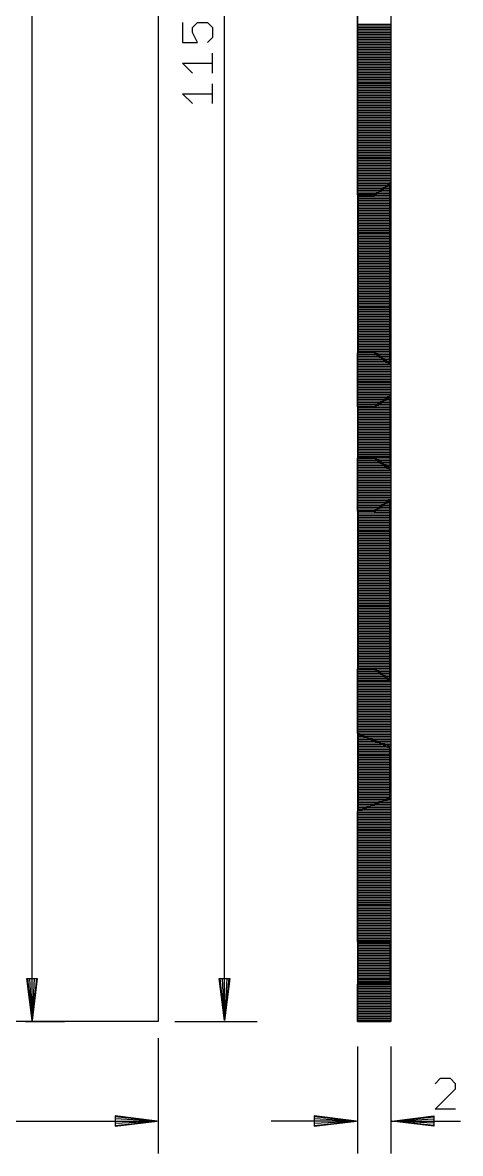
# Model space of a CAD drawing. Extents: x -16 to 68, y -8 to 128.
# Drawn here: x 26.8 to 53.2, y -8 to 60.2 of the extents above; entities that cross this region are included whole.
import ezdxf

# ---------------------------------------------------------------- set-up
doc = ezdxf.new("R2010")
doc.units = 0
doc.header["$MEASUREMENT"] = 0
for name, color, linetype, true_color in [('113', 2, 'Continuous', 0xffff00), ('120', 250, 'Continuous', 0x333333), ('20', 7, 'Continuous', 0xffffff), ('47', 140, 'Continuous', 0x00bfff)]:
    doc.layers.add(name, color=color, linetype=linetype, true_color=true_color)

msp = doc.modelspace()

# ---------------------------------------------------------------- linework, layer by layer
at = {"layer": '113'}
for p, q in [((47, 49.8), (47, 62.2)), ((49, 61.45), (49, 50.55)), ((47, 60.1), (49, 60.1)), ((47, 60), (49, 60)), ((47, 59.9), (49, 59.9)), ((47, 59.8), (49, 59.8)), ((47, 59.7), (49, 59.7)), ((47, 59.6), (49, 59.6)), ((47, 59.5), (49, 59.5)), ((47, 59.4), (49, 59.4)), ((47, 59.3), (49, 59.3)), ((47, 59.2), (49, 59.2)), ((47, 59.1), (49, 59.1)), ((47, 59), (49, 59)), ((47, 58.9), (49, 58.9)), ((47, 58.8), (49, 58.8)), ((47, 58.7), (49, 58.7)), ((47, 58.6), (49, 58.6)), ((47, 58.5), (49, 58.5)), ((47, 58.4), (49, 58.4)), ((47, 58.3), (49, 58.3)), ((47, 58.2), (49, 58.2)), ((47, 58.1), (49, 58.1)), ((47, 58), (49, 58)), ((47, 57.9), (49, 57.9)), ((47, 57.8), (49, 57.8)), ((47, 57.7), (49, 57.7)), ((47, 57.6), (49, 57.6)), ((47, 57.5), (49, 57.5)), ((47, 57.4), (49, 57.4)), ((47, 57.3), (49, 57.3)), ((47, 57.2), (49, 57.2)), ((47, 57.1), (49, 57.1)), ((47, 57), (49, 57)), ((47, 56.9), (49, 56.9)), ((47, 56.8), (49, 56.8)), ((47, 56.7), (49, 56.7)), ((47, 56.6), (49, 56.6)), ((47, 56.5), (49, 56.5)), ((47, 56.4), (49, 56.4)), ((47, 56.3), (49, 56.3)), ((47, 56.2), (49, 56.2)), ((47, 56.1), (49, 56.1)), ((47, 56), (49, 56)), ((47, 55.9), (49, 55.9)), ((47, 55.8), (49, 55.8)), ((47, 55.7), (49, 55.7)), ((47, 55.6), (49, 55.6)), ((47, 55.5), (49, 55.5)), ((47, 55.4), (49, 55.4)), ((47, 55.3), (49, 55.3)), ((47, 55.2), (49, 55.2)), ((47, 55.1), (49, 55.1)), ((47, 55), (49, 55)), ((47, 54.9), (49, 54.9)), ((47, 54.8), (49, 54.8)), ((47, 54.7), (49, 54.7)), ((47, 54.6), (49, 54.6)), ((47, 54.5), (49, 54.5)), ((47, 54.4), (49, 54.4)), ((47, 54.3), (49, 54.3)), ((47, 54.2), (49, 54.2)), ((47, 54.1), (49, 54.1)), ((47, 54), (49, 54)), ((47, 53.9), (49, 53.9)), ((47, 53.8), (49, 53.8)), ((47, 53.7), (49, 53.7)), ((47, 53.6), (49, 53.6)), ((47, 53.5), (49, 53.5)), ((47, 53.4), (49, 53.4)), ((47, 53.3), (49, 53.3)), ((47, 53.2), (49, 53.2)), ((47, 53.1), (49, 53.1)), ((47, 53), (49, 53)), ((47, 52.9), (49, 52.9)), ((47, 52.8), (49, 52.8)), ((47, 52.7), (49, 52.7)), ((47, 52.6), (49, 52.6)), ((47, 52.5), (49, 52.5)), ((47, 52.4), (49, 52.4)), ((47, 52.3), (49, 52.3)), ((47, 52.2), (49, 52.2)), ((47, 52.1), (49, 52.1)), ((47, 52), (49, 52)), ((47, 51.9), (49, 51.9)), ((47, 51.8), (49, 51.8)), ((47, 51.7), (49, 51.7)), ((47, 51.6), (49, 51.6)), ((47, 51.5), (49, 51.5)), ((47, 51.4), (49, 51.4)), ((47, 51.3), (49, 51.3)), ((47, 51.2), (49, 51.2)), ((47, 51.1), (49, 51.1)), ((47, 51), (49, 51)), ((47, 50.9), (49, 50.9)), ((47, 50.8), (49, 50.8)), ((47, 50.7), (49, 50.7)), ((47, 50.6), (49, 50.6)), ((47, 50.5), (48.9333, 50.5)), ((49, 50.55), (48, 49.8)), ((47, 50.4), (48.8, 50.4)), ((47, 50.3), (48.6667, 50.3)), ((47, 50.2), (48.5333, 50.2)), ((47, 50.1), (48.4, 50.1)), ((47, 50), (48.2667, 50)), ((47, 49.9), (48.1333, 49.9)), ((48, 49.8), (47, 49.8)), ((47, 49.8), (48, 49.8)), ((47, 40.3), (48, 40.3)), ((47, 37.05), (47, 40.3)), ((48, 40.3), (49, 39.55)), ((47, 40.2), (48.1333, 40.2)), ((47, 40.1), (48.2667, 40.1)), ((47, 40), (48.4, 40)), ((47, 39.9), (48.5333, 39.9)), ((47, 39.8), (48.6667, 39.8)), ((47, 39.7), (48.8, 39.7)), ((47, 39.6), (48.9333, 39.6)), ((49, 39.55), (49, 37.75)), ((47, 39.5), (49, 39.5)), ((47, 39.4), (49, 39.4)), ((47, 39.3), (49, 39.3)), ((47, 39.2), (49, 39.2)), ((47, 39.1), (49, 39.1)), ((47, 39), (49, 39)), ((47, 38.9), (49, 38.9)), ((47, 38.8), (49, 38.8)), ((47, 38.7), (49, 38.7)), ((47, 38.6), (49, 38.6)), ((47, 38.5), (49, 38.5)), ((47, 38.4), (49, 38.4)), ((47, 38.3), (49, 38.3)), ((47, 38.2), (49, 38.2)), ((47, 38.1), (49, 38.1)), ((47, 38), (49, 38)), ((47, 37.9), (49, 37.9)), ((47, 37.8), (49, 37.8)), ((47, 37.7), (48.9286, 37.7)), ((47, 37.6), (48.7857, 37.6)), ((47, 37.5), (48.6429, 37.5)), ((49, 37.75), (48, 37.05)), ((47, 37.4), (48.5, 37.4)), ((47, 37.3), (48.3571, 37.3)), ((47, 37.2), (48.2143, 37.2)), ((47, 37.1), (48.0714, 37.1)), ((48, 37.05), (47, 37.05)), ((47, 33.95), (48, 33.95)), ((47, 30.75), (47, 33.95)), ((47, 33.9), (48.0667, 33.9)), ((47, 33.8), (48.2, 33.8)), ((47, 33.7), (48.3333, 33.7)), ((47, 33.6), (48.4667, 33.6)), ((47, 33.5), (48.6, 33.5)), ((47, 33.4), (48.7333, 33.4)), ((48, 33.95), (49, 33.2)), ((47, 33.3), (48.8667, 33.3)), ((47, 33.2), (49, 33.2)), ((47, 33.1), (49, 33.1)), ((47, 33), (49, 33)), ((47, 32.9), (49, 32.9)), ((47, 32.8), (49, 32.8)), ((49, 33.2), (49, 31.45)), ((47, 32.7), (49, 32.7)), ((47, 32.6), (49, 32.6)), ((47, 32.5), (49, 32.5)), ((47, 32.4), (49, 32.4)), ((47, 32.3), (49, 32.3)), ((47, 32.2), (49, 32.2)), ((47, 32.1), (49, 32.1)), ((47, 32), (49, 32)), ((47, 31.9), (49, 31.9)), ((47, 31.8), (49, 31.8)), ((47, 31.7), (49, 31.7)), ((47, 31.6), (49, 31.6)), ((47, 31.5), (49, 31.5)), ((47, 31.4), (48.9286, 31.4)), ((49, 31.45), (48, 30.75)), ((47, 31.3), (48.7857, 31.3)), ((47, 31.2), (48.6429, 31.2)), ((47, 31.1), (48.5, 31.1)), ((47, 31), (48.3571, 31)), ((47, 30.9), (48.2143, 30.9)), ((47, 30.8), (48.0714, 30.8)), ((48, 30.75), (47, 30.75)), ((47, 21.25), (48, 21.25)), ((47, 17.35), (47, 21.25)), ((47, 21.2), (48.0667, 21.2)), ((48, 21.25), (49, 20.5)), ((47, 21.1), (48.2, 21.1)), ((47, 21), (48.3333, 21)), ((47, 20.9), (48.4667, 20.9)), ((47, 20.8), (48.6, 20.8)), ((47, 20.7), (48.7333, 20.7)), ((47, 20.6), (48.8667, 20.6)), ((47, 20.5), (49, 20.5)), ((49, 20.5), (49, 16.55)), ((47, 20.4), (49, 20.4)), ((47, 20.3), (49, 20.3)), ((47, 20.2), (49, 20.2)), ((47, 20.1), (49, 20.1)), ((47, 20), (49, 20)), ((47, 19.9), (49, 19.9)), ((47, 19.8), (49, 19.8)), ((47, 19.7), (49, 19.7)), ((47, 19.6), (49, 19.6)), ((47, 19.5), (49, 19.5)), ((47, 19.4), (49, 19.4)), ((47, 19.3), (49, 19.3)), ((47, 19.2), (49, 19.2)), ((47, 19.1), (49, 19.1)), ((47, 19), (49, 19)), ((47, 18.9), (49, 18.9)), ((47, 18.8), (49, 18.8)), ((47, 18.7), (49, 18.7)), ((47, 18.6), (49, 18.6)), ((47, 18.5), (49, 18.5)), ((47, 18.4), (49, 18.4)), ((47, 18.3), (49, 18.3)), ((47, 18.2), (49, 18.2)), ((47, 18.1), (49, 18.1)), ((47, 18), (49, 18)), ((47, 17.9), (49, 17.9)), ((47, 17.8), (49, 17.8)), ((47, 17.7), (49, 17.7)), ((47, 17.6), (49, 17.6)), ((47, 17.5), (49, 17.5)), ((47, 17.4), (49, 17.4)), ((49, 16.55), (47, 17.35)), ((47.125, 17.3), (49, 17.3)), ((47.375, 17.2), (49, 17.2)), ((47.625, 17.1), (49, 17.1)), ((47.875, 17), (49, 17)), ((48.125, 16.9), (49, 16.9)), ((48.375, 16.8), (49, 16.8)), ((48.625, 16.7), (49, 16.7)), ((48.875, 16.6), (49, 16.6)), ((47, 12.65), (49, 13.45)), ((47.875, 13), (49, 13)), ((48.125, 13.1), (49, 13.1)), ((48.375, 13.2), (49, 13.2)), ((48.625, 13.3), (49, 13.3)), ((48.875, 13.4), (49, 13.4)), ((49, 13.45), (49, 4.8)), ((47, 4.8), (47, 12.65)), ((47, 12.6), (49, 12.6)), ((47, 12.5), (49, 12.5)), ((47, 12.4), (49, 12.4)), ((47, 12.3), (49, 12.3)), ((47.125, 12.7), (49, 12.7)), ((47.375, 12.8), (49, 12.8)), ((47.625, 12.9), (49, 12.9)), ((47, 12.2), (49, 12.2)), ((47, 12.1), (49, 12.1)), ((47, 12), (49, 12)), ((47, 11.9), (49, 11.9)), ((47, 11.8), (49, 11.8)), ((47, 11.7), (49, 11.7)), ((47, 11.6), (49, 11.6)), ((47, 11.5), (49, 11.5)), ((47, 11.4), (49, 11.4)), ((47, 11.3), (49, 11.3)), ((47, 11.2), (49, 11.2)), ((47, 11.1), (49, 11.1)), ((47, 11), (49, 11)), ((47, 10.9), (49, 10.9)), ((47, 10.8), (49, 10.8)), ((47, 10.7), (49, 10.7)), ((47, 10.6), (49, 10.6)), ((47, 10.5), (49, 10.5)), ((47, 10.4), (49, 10.4)), ((47, 10.3), (49, 10.3)), ((47, 10.2), (49, 10.2)), ((47, 10.1), (49, 10.1)), ((47, 10), (49, 10)), ((47, 9.9), (49, 9.9)), ((47, 9.8), (49, 9.8)), ((47, 9.7), (49, 9.7)), ((47, 9.6), (49, 9.6)), ((47, 9.5), (49, 9.5)), ((47, 9.4), (49, 9.4)), ((47, 9.3), (49, 9.3)), ((47, 9.2), (49, 9.2)), ((47, 9.1), (49, 9.1)), ((47, 9), (49, 9)), ((47, 8.9), (49, 8.9)), ((47, 8.8), (49, 8.8)), ((47, 8.7), (49, 8.7)), ((47, 8.6), (49, 8.6)), ((47, 8.5), (49, 8.5)), ((47, 8.4), (49, 8.4)), ((47, 8.3), (49, 8.3)), ((47, 8.2), (49, 8.2)), ((47, 8.1), (49, 8.1)), ((47, 8), (49, 8)), ((47, 7.9), (49, 7.9)), ((47, 7.8), (49, 7.8)), ((47, 7.7), (49, 7.7)), ((47, 7.6), (49, 7.6)), ((47, 7.5), (49, 7.5)), ((47, 7.4), (49, 7.4)), ((47, 7.3), (49, 7.3)), ((47, 7.2), (49, 7.2)), ((47, 7.1), (49, 7.1)), ((47, 7), (49, 7)), ((47, 6.9), (49, 6.9)), ((47, 6.8), (49, 6.8)), ((47, 6.7), (49, 6.7)), ((47, 6.6), (49, 6.6)), ((47, 6.5), (49, 6.5)), ((47, 6.4), (49, 6.4)), ((47, 6.3), (49, 6.3)), ((47, 6.2), (49, 6.2)), ((47, 6.1), (49, 6.1)), ((47, 6), (49, 6)), ((47, 5.9), (49, 5.9)), ((47, 5.8), (49, 5.8)), ((47, 5.7), (49, 5.7)), ((47, 5.6), (49, 5.6)), ((47, 5.5), (49, 5.5)), ((47, 5.4), (49, 5.4)), ((47, 5.3), (49, 5.3)), ((47, 5.2), (49, 5.2)), ((47, 5.1), (49, 5.1)), ((47, 5), (49, 5)), ((47, 4.9), (49, 4.9)), ((49, 4.8), (47, 4.8)), ((47, 4.8), (49, 4.8)), ((47, 2.25), (49, 2.25)), ((47, 0), (47, 2.25)), ((47, 2.2), (49, 2.2)), ((47, 2.1), (49, 2.1)), ((49, 2.25), (49, 0)), ((47, 2), (49, 2)), ((47, 1.9), (49, 1.9)), ((47, 1.8), (49, 1.8)), ((47, 1.7), (49, 1.7)), ((47, 1.6), (49, 1.6)), ((47, 1.5), (49, 1.5)), ((47, 1.4), (49, 1.4)), ((47, 1.3), (49, 1.3)), ((47, 1.2), (49, 1.2)), ((47, 1.1), (49, 1.1)), ((47, 1), (49, 1)), ((47, 0.9), (49, 0.9)), ((47, 0.8), (49, 0.8)), ((47, 0.7), (49, 0.7)), ((47, 0.6), (49, 0.6)), ((47, 0.5), (49, 0.5)), ((47, 0.4), (49, 0.4)), ((47, 0.3), (49, 0.3)), ((47, 0.2), (49, 0.2)), ((47, 0.1), (49, 0.1)), ((49, 0), (47, 0)), ((47, 0), (49, 0))]:
    msp.add_line(p, q, dxfattribs=at)
at = {"layer": '120'}
for p, q in [((48.95, 50.45), (48, 49.75)), ((48.95, 39.65), (48.95, 50.45)), ((48, 49.75), (47.05, 49.75)), ((47.05, 49.75), (47.05, 40.35)), ((48.0679, 49.8), (48.95, 49.8)), ((48.2036, 49.9), (48.95, 49.9)), ((48.3393, 50), (48.95, 50)), ((48.475, 50.1), (48.95, 50.1)), ((48.6107, 50.2), (48.95, 50.2)), ((48.7464, 50.3), (48.95, 50.3)), ((48.8821, 50.4), (48.95, 50.4)), ((47.05, 49.7), (48.95, 49.7)), ((47.05, 49.6), (48.95, 49.6)), ((47.05, 49.5), (48.95, 49.5)), ((47.05, 49.4), (48.95, 49.4)), ((47.05, 49.3), (48.95, 49.3)), ((47.05, 49.2), (48.95, 49.2)), ((47.05, 49.1), (48.95, 49.1)), ((47.05, 49), (48.95, 49)), ((47.05, 48.9), (48.95, 48.9)), ((47.05, 48.8), (48.95, 48.8)), ((47.05, 48.7), (48.95, 48.7)), ((47.05, 48.6), (48.95, 48.6)), ((47.05, 48.5), (48.95, 48.5)), ((47.05, 48.4), (48.95, 48.4)), ((47.05, 48.3), (48.95, 48.3)), ((47.05, 48.2), (48.95, 48.2)), ((47.05, 48.1), (48.95, 48.1)), ((47.05, 48), (48.95, 48)), ((47.05, 47.9), (48.95, 47.9)), ((47.05, 47.8), (48.95, 47.8)), ((47.05, 47.7), (48.95, 47.7)), ((47.05, 47.6), (48.95, 47.6)), ((47.05, 47.5), (48.95, 47.5)), ((47.05, 47.4), (48.95, 47.4)), ((47.05, 47.3), (48.95, 47.3)), ((47.05, 47.2), (48.95, 47.2)), ((47.05, 47.1), (48.95, 47.1)), ((47.05, 47), (48.95, 47)), ((47.05, 46.9), (48.95, 46.9)), ((47.05, 46.8), (48.95, 46.8)), ((47.05, 46.7), (48.95, 46.7)), ((47.05, 46.6), (48.95, 46.6)), ((47.05, 46.5), (48.95, 46.5)), ((47.05, 46.4), (48.95, 46.4)), ((47.05, 46.3), (48.95, 46.3)), ((47.05, 46.2), (48.95, 46.2)), ((47.05, 46.1), (48.95, 46.1)), ((47.05, 46), (48.95, 46)), ((47.05, 45.9), (48.95, 45.9)), ((47.05, 45.8), (48.95, 45.8)), ((47.05, 45.7), (48.95, 45.7)), ((47.05, 45.6), (48.95, 45.6)), ((47.05, 45.5), (48.95, 45.5)), ((47.05, 45.4), (48.95, 45.4)), ((47.05, 45.3), (48.95, 45.3)), ((47.05, 45.2), (48.95, 45.2)), ((47.05, 45.1), (48.95, 45.1)), ((47.05, 45), (48.95, 45)), ((47.05, 44.9), (48.95, 44.9)), ((47.05, 44.8), (48.95, 44.8)), ((47.05, 44.7), (48.95, 44.7)), ((47.05, 44.6), (48.95, 44.6)), ((47.05, 44.5), (48.95, 44.5)), ((47.05, 44.4), (48.95, 44.4)), ((47.05, 44.3), (48.95, 44.3)), ((47.05, 44.2), (48.95, 44.2)), ((47.05, 44.1), (48.95, 44.1)), ((47.05, 44), (48.95, 44)), ((47.05, 43.9), (48.95, 43.9)), ((47.05, 43.8), (48.95, 43.8)), ((47.05, 43.7), (48.95, 43.7)), ((47.05, 43.6), (48.95, 43.6)), ((47.05, 43.5), (48.95, 43.5)), ((47.05, 43.4), (48.95, 43.4)), ((47.05, 43.3), (48.95, 43.3)), ((47.05, 43.2), (48.95, 43.2)), ((47.05, 43.1), (48.95, 43.1)), ((47.05, 43), (48.95, 43)), ((47.05, 42.9), (48.95, 42.9)), ((47.05, 42.8), (48.95, 42.8)), ((47.05, 42.7), (48.95, 42.7)), ((47.05, 42.6), (48.95, 42.6)), ((47.05, 42.5), (48.95, 42.5)), ((47.05, 42.4), (48.95, 42.4)), ((47.05, 42.3), (48.95, 42.3)), ((47.05, 42.2), (48.95, 42.2)), ((47.05, 42.1), (48.95, 42.1)), ((47.05, 42), (48.95, 42)), ((47.05, 41.9), (48.95, 41.9)), ((47.05, 41.8), (48.95, 41.8)), ((47.05, 41.7), (48.95, 41.7)), ((47.05, 41.6), (48.95, 41.6)), ((47.05, 41.5), (48.95, 41.5)), ((47.05, 41.4), (48.95, 41.4)), ((47.05, 41.3), (48.95, 41.3)), ((47.05, 41.2), (48.95, 41.2)), ((47.05, 41.1), (48.95, 41.1)), ((47.05, 41), (48.95, 41)), ((47.05, 40.9), (48.95, 40.9)), ((47.05, 40.8), (48.95, 40.8)), ((47.05, 40.7), (48.95, 40.7)), ((47.05, 40.6), (48.95, 40.6)), ((47.05, 40.5), (48.95, 40.5)), ((47.05, 40.4), (48.95, 40.4)), ((47.05, 40.35), (48.05, 40.35)), ((48.05, 40.35), (48.95, 39.65)), ((48.1143, 40.3), (48.95, 40.3)), ((48.2429, 40.2), (48.95, 40.2)), ((48.3714, 40.1), (48.95, 40.1)), ((48.5, 40), (48.95, 40)), ((48.6286, 39.9), (48.95, 39.9)), ((48.7571, 39.8), (48.95, 39.8)), ((48.8857, 39.7), (48.95, 39.7)), ((48, 37), (48.95, 37.65)), ((48.7308, 37.5), (48.95, 37.5)), ((48.8769, 37.6), (48.95, 37.6)), ((48.95, 37.65), (48.95, 33.35)), ((47.05, 37), (48, 37)), ((47.05, 34), (47.05, 37)), ((47.05, 36.9), (48.95, 36.9)), ((48, 37), (48.95, 37)), ((48.1462, 37.1), (48.95, 37.1)), ((48.2923, 37.2), (48.95, 37.2)), ((48.4385, 37.3), (48.95, 37.3)), ((48.5846, 37.4), (48.95, 37.4)), ((47.05, 36.8), (48.95, 36.8)), ((47.05, 36.7), (48.95, 36.7)), ((47.05, 36.6), (48.95, 36.6)), ((47.05, 36.5), (48.95, 36.5)), ((47.05, 36.4), (48.95, 36.4)), ((47.05, 36.3), (48.95, 36.3)), ((47.05, 36.2), (48.95, 36.2)), ((47.05, 36.1), (48.95, 36.1)), ((47.05, 36), (48.95, 36)), ((47.05, 35.9), (48.95, 35.9)), ((47.05, 35.8), (48.95, 35.8)), ((47.05, 35.7), (48.95, 35.7)), ((47.05, 35.6), (48.95, 35.6)), ((47.05, 35.5), (48.95, 35.5)), ((47.05, 35.4), (48.95, 35.4)), ((47.05, 35.3), (48.95, 35.3)), ((47.05, 35.2), (48.95, 35.2)), ((47.05, 35.1), (48.95, 35.1)), ((47.05, 35), (48.95, 35)), ((47.05, 34.9), (48.95, 34.9)), ((47.05, 34.8), (48.95, 34.8)), ((47.05, 34.7), (48.95, 34.7)), ((47.05, 34.6), (48.95, 34.6)), ((47.05, 34.5), (48.95, 34.5)), ((47.05, 34.4), (48.95, 34.4)), ((47.05, 34.3), (48.95, 34.3)), ((47.05, 34.2), (48.95, 34.2)), ((47.05, 34.1), (48.95, 34.1)), ((48, 34), (47.05, 34)), ((47.05, 34), (48.95, 34)), ((48.95, 33.35), (48, 34)), ((48.1462, 33.9), (48.95, 33.9)), ((48.2923, 33.8), (48.95, 33.8)), ((48.4385, 33.7), (48.95, 33.7)), ((48.5846, 33.6), (48.95, 33.6)), ((48.7308, 33.5), (48.95, 33.5)), ((48.8769, 33.4), (48.95, 33.4)), ((48.95, 31.4), (48, 30.7)), ((48.95, 20.6), (48.95, 31.4)), ((48, 30.7), (47.05, 30.7)), ((47.05, 30.7), (47.05, 21.3)), ((48, 30.7), (48.95, 30.7)), ((48.1357, 30.8), (48.95, 30.8)), ((48.2714, 30.9), (48.95, 30.9)), ((48.4071, 31), (48.95, 31)), ((48.5429, 31.1), (48.95, 31.1)), ((48.6786, 31.2), (48.95, 31.2)), ((48.8143, 31.3), (48.95, 31.3)), ((47.05, 30.6), (48.95, 30.6)), ((47.05, 30.5), (48.95, 30.5)), ((47.05, 30.4), (48.95, 30.4)), ((47.05, 30.3), (48.95, 30.3)), ((47.05, 30.2), (48.95, 30.2)), ((47.05, 30.1), (48.95, 30.1)), ((47.05, 30), (48.95, 30)), ((47.05, 29.9), (48.95, 29.9)), ((47.05, 29.8), (48.95, 29.8)), ((47.05, 29.7), (48.95, 29.7)), ((47.05, 29.6), (48.95, 29.6)), ((47.05, 29.5), (48.95, 29.5)), ((47.05, 29.4), (48.95, 29.4)), ((47.05, 29.3), (48.95, 29.3)), ((47.05, 29.2), (48.95, 29.2)), ((47.05, 29.1), (48.95, 29.1)), ((47.05, 29), (48.95, 29)), ((47.05, 28.9), (48.95, 28.9)), ((47.05, 28.8), (48.95, 28.8)), ((47.05, 28.7), (48.95, 28.7)), ((47.05, 28.6), (48.95, 28.6)), ((47.05, 28.5), (48.95, 28.5)), ((47.05, 28.4), (48.95, 28.4)), ((47.05, 28.3), (48.95, 28.3)), ((47.05, 28.2), (48.95, 28.2)), ((47.05, 28.1), (48.95, 28.1)), ((47.05, 28), (48.95, 28)), ((47.05, 27.9), (48.95, 27.9)), ((47.05, 27.8), (48.95, 27.8)), ((47.05, 27.7), (48.95, 27.7)), ((47.05, 27.6), (48.95, 27.6)), ((47.05, 27.5), (48.95, 27.5)), ((47.05, 27.4), (48.95, 27.4)), ((47.05, 27.3), (48.95, 27.3)), ((47.05, 27.2), (48.95, 27.2)), ((47.05, 27.1), (48.95, 27.1)), ((47.05, 27), (48.95, 27)), ((47.05, 26.9), (48.95, 26.9)), ((47.05, 26.8), (48.95, 26.8)), ((47.05, 26.7), (48.95, 26.7)), ((47.05, 26.6), (48.95, 26.6)), ((47.05, 26.5), (48.95, 26.5)), ((47.05, 26.4), (48.95, 26.4)), ((47.05, 26.3), (48.95, 26.3)), ((47.05, 26.2), (48.95, 26.2)), ((47.05, 26.1), (48.95, 26.1)), ((47.05, 26), (48.95, 26)), ((47.05, 25.9), (48.95, 25.9)), ((47.05, 25.8), (48.95, 25.8)), ((47.05, 25.7), (48.95, 25.7)), ((47.05, 25.6), (48.95, 25.6)), ((47.05, 25.5), (48.95, 25.5)), ((47.05, 25.4), (48.95, 25.4)), ((47.05, 25.3), (48.95, 25.3)), ((47.05, 25.2), (48.95, 25.2)), ((47.05, 25.1), (48.95, 25.1)), ((47.05, 25), (48.95, 25)), ((47.05, 24.9), (48.95, 24.9)), ((47.05, 24.8), (48.95, 24.8)), ((47.05, 24.7), (48.95, 24.7)), ((47.05, 24.6), (48.95, 24.6)), ((47.05, 24.5), (48.95, 24.5)), ((47.05, 24.4), (48.95, 24.4)), ((47.05, 24.3), (48.95, 24.3)), ((47.05, 24.2), (48.95, 24.2)), ((47.05, 24.1), (48.95, 24.1)), ((47.05, 24), (48.95, 24)), ((47.05, 23.9), (48.95, 23.9)), ((47.05, 23.8), (48.95, 23.8)), ((47.05, 23.7), (48.95, 23.7)), ((47.05, 23.6), (48.95, 23.6)), ((47.05, 23.5), (48.95, 23.5)), ((47.05, 23.4), (48.95, 23.4)), ((47.05, 23.3), (48.95, 23.3)), ((47.05, 23.2), (48.95, 23.2)), ((47.05, 23.1), (48.95, 23.1)), ((47.05, 23), (48.95, 23)), ((47.05, 22.9), (48.95, 22.9)), ((47.05, 22.8), (48.95, 22.8)), ((47.05, 22.7), (48.95, 22.7)), ((47.05, 22.6), (48.95, 22.6)), ((47.05, 22.5), (48.95, 22.5)), ((47.05, 22.4), (48.95, 22.4)), ((47.05, 22.3), (48.95, 22.3)), ((47.05, 22.2), (48.95, 22.2)), ((47.05, 22.1), (48.95, 22.1)), ((47.05, 22), (48.95, 22)), ((47.05, 21.9), (48.95, 21.9)), ((47.05, 21.8), (48.95, 21.8)), ((47.05, 21.7), (48.95, 21.7)), ((47.05, 21.6), (48.95, 21.6)), ((47.05, 21.5), (48.95, 21.5)), ((47.05, 21.4), (48.95, 21.4)), ((47.05, 21.3), (48.05, 21.3)), ((47.05, 21.3), (48.95, 21.3)), ((48.05, 21.3), (48.95, 20.6)), ((48.1786, 21.2), (48.95, 21.2)), ((48.3071, 21.1), (48.95, 21.1)), ((48.4357, 21), (48.95, 21)), ((48.5643, 20.9), (48.95, 20.9)), ((48.6929, 20.8), (48.95, 20.8)), ((48.8214, 20.7), (48.95, 20.7)), ((48.95, 16.5), (47.05, 17.3)), ((47.05, 17.3), (47.05, 12.7)), ((47.05, 17.2), (47.2875, 17.2)), ((47.05, 17.1), (47.525, 17.1)), ((47.05, 17), (47.7625, 17)), ((47.05, 16.9), (48, 16.9)), ((47.05, 16.8), (48.2375, 16.8)), ((47.05, 16.7), (48.475, 16.7)), ((47.05, 16.6), (48.7125, 16.6)), ((47.05, 16.5), (48.95, 16.5)), ((47.05, 16.4), (48.95, 16.4)), ((48.95, 13.5), (48.95, 16.5)), ((47.05, 16.3), (48.95, 16.3)), ((47.05, 16.2), (48.95, 16.2)), ((47.05, 16.1), (48.95, 16.1)), ((47.05, 16), (48.95, 16)), ((47.05, 15.9), (48.95, 15.9)), ((47.05, 15.8), (48.95, 15.8)), ((47.05, 15.7), (48.95, 15.7)), ((47.05, 15.6), (48.95, 15.6)), ((47.05, 15.5), (48.95, 15.5)), ((47.05, 15.4), (48.95, 15.4)), ((47.05, 15.3), (48.95, 15.3)), ((47.05, 15.2), (48.95, 15.2)), ((47.05, 15.1), (48.95, 15.1)), ((47.05, 15), (48.95, 15)), ((47.05, 14.9), (48.95, 14.9)), ((47.05, 14.8), (48.95, 14.8)), ((47.05, 14.7), (48.95, 14.7)), ((47.05, 14.6), (48.95, 14.6)), ((47.05, 14.5), (48.95, 14.5)), ((47.05, 14.4), (48.95, 14.4)), ((47.05, 14.3), (48.95, 14.3)), ((47.05, 14.2), (48.95, 14.2)), ((47.05, 14.1), (48.95, 14.1)), ((47.05, 14), (48.95, 14)), ((47.05, 13.9), (48.95, 13.9)), ((47.05, 13.8), (48.95, 13.8)), ((47.05, 13.7), (48.95, 13.7)), ((47.05, 13.6), (48.95, 13.6)), ((47.05, 12.7), (48.95, 13.5)), ((47.05, 13.5), (48.95, 13.5)), ((47.05, 13.4), (48.7125, 13.4)), ((47.05, 13.3), (48.475, 13.3)), ((47.05, 13.2), (48.2375, 13.2)), ((47.05, 13.1), (48, 13.1)), ((47.05, 13), (47.7625, 13)), ((47.05, 12.9), (47.525, 12.9)), ((47.05, 12.8), (47.2875, 12.8)), ((47.05, 4.7), (48.95, 4.7)), ((47.05, 2.3), (47.05, 4.7)), ((47.05, 4.6), (48.95, 4.6)), ((47.05, 4.5), (48.95, 4.5)), ((47.05, 4.4), (48.95, 4.4)), ((47.05, 4.3), (48.95, 4.3)), ((47.05, 4.2), (48.95, 4.2)), ((47.05, 4.1), (48.95, 4.1)), ((48.95, 4.7), (48.95, 2.3)), ((47.05, 4), (48.95, 4)), ((47.05, 3.9), (48.95, 3.9)), ((47.05, 3.8), (48.95, 3.8)), ((47.05, 3.7), (48.95, 3.7)), ((47.05, 3.6), (48.95, 3.6)), ((47.05, 3.5), (48.95, 3.5)), ((47.05, 3.4), (48.95, 3.4)), ((47.05, 3.3), (48.95, 3.3)), ((47.05, 3.2), (48.95, 3.2)), ((47.05, 3.1), (48.95, 3.1)), ((47.05, 3), (48.95, 3)), ((47.05, 2.9), (48.95, 2.9)), ((47.05, 2.8), (48.95, 2.8)), ((47.05, 2.7), (48.95, 2.7)), ((47.05, 2.6), (48.95, 2.6)), ((47.05, 2.5), (48.95, 2.5)), ((47.05, 2.4), (48.95, 2.4)), ((48.95, 2.3), (47.05, 2.3)), ((47.05, 2.3), (48.95, 2.3))]:
    msp.add_line(p, q, dxfattribs=at)
at = {"layer": '20'}
for p, q in [((35, 115), (35, 0)), ((47, 74.95), (47, 4.75)), ((49, 74.25), (49, 4.75)), ((49, 50.55), (48, 49.8)), ((48, 49.8), (47, 49.8)), ((48, 40.3), (47, 40.3)), ((48, 40.3), (49, 39.55)), ((49, 37.75), (48, 37.05)), ((48, 37.05), (47, 37.05)), ((48, 33.95), (47, 33.95)), ((48, 33.95), (49, 33.25)), ((49, 31.5), (48, 30.75)), ((48, 30.75), (47, 30.75)), ((48, 21.25), (47, 21.25)), ((48, 21.25), (49, 20.5)), ((47, 4.75), (47, 2.25)), ((49, 4.75), (47, 4.75)), ((49, 4.75), (49, 2.25)), ((47, 2.25), (47, 0)), ((49, 2.25), (47, 2.25)), ((49, 2.25), (49, 0)), ((35, 0), (0, 0)), ((49, 0), (47, 0))]:
    msp.add_line(p, q, dxfattribs=at)
at = {"layer": '47'}
for p, q in [((39, 0.065), (39, 114.935)), ((27.4, 0.065), (27.4, 66.935)), ((36.4701, 60.1986), (36.4701, 58.9997)), ((37.0695, 59.8989), (37.3692, 60.1986)), ((37.3692, 60.1986), (37.9687, 60.1986)), ((37.9687, 60.1986), (38.2684, 59.8989)), ((37.0695, 59.5992), (37.0695, 59.8989)), ((37.3692, 58.9997), (37.0695, 59.5992)), ((38.2684, 59.2994), (37.9687, 58.9997)), ((38.2684, 59.8989), (38.2684, 59.2994)), ((36.4701, 58.9997), (37.3692, 58.9997)), ((38.2684, 57.1582), (38.2684, 58.357)), ((37.0695, 57.1582), (36.4701, 57.7576)), ((36.4701, 57.7576), (38.2684, 57.7576)), ((37.0695, 55.3166), (36.4701, 55.916)), ((36.4701, 55.916), (38.2684, 55.916)), ((38.2684, 55.3166), (38.2684, 56.5155)), ((27.4, 0.065), (27.0808, 2.6)), ((27.0808, 2.6), (27.7192, 2.6)), ((27.4, 0.065), (27.14, 2.6)), ((27.4, 0.065), (27.27, 2.6)), ((27.7192, 2.6), (27.4, 0.065)), ((27.53, 2.6), (27.4, 0.065)), ((27.66, 2.6), (27.4, 0.065)), ((39, 0.065), (38.6808, 2.6)), ((38.6808, 2.6), (39.3192, 2.6)), ((39, 0.065), (38.74, 2.6)), ((39, 0.065), (38.87, 2.6)), ((39.3192, 2.6), (39, 0.065)), ((39.13, 2.6), (39, 0.065)), ((39.26, 2.6), (39, 0.065)), ((27, 0), (29.35, 0)), ((36, 0), (40.95, 0)), ((35, -1), (35, -7.95)), ((47, -1.5), (47, -7.95)), ((49, -1.5), (49, -7.95)), ((51.9844, -3.4446), (51.6762, -3.7528)), ((51.6762, -5.2938), (52.909, -4.061)), ((52.6008, -3.4446), (51.9844, -3.4446)), ((52.909, -3.7528), (52.6008, -3.4446)), ((52.909, -4.061), (52.909, -3.7528)), ((52.909, -5.2938), (51.6762, -5.2938)), ((0.065, -6), (34.935, -6)), ((34.935, -6), (32.4, -5.6808)), ((32.4, -5.6808), (32.4, -6.3192)), ((34.935, -6), (32.4, -5.74)), ((34.935, -6), (32.4, -5.87)), ((32.4, -6.3192), (34.935, -6)), ((32.4, -6.13), (34.935, -6)), ((32.4, -6.26), (34.935, -6)), ((46.935, -6), (41.8, -6)), ((46.935, -6), (44.4, -5.6808)), ((44.4, -5.6808), (44.4, -6.3192)), ((46.935, -6), (44.4, -5.74)), ((46.935, -6), (44.4, -5.87)), ((44.4, -6.3192), (46.935, -6)), ((44.4, -6.13), (46.935, -6)), ((44.4, -6.26), (46.935, -6)), ((49.065, -6), (51.6, -5.6808)), ((49.065, -6), (51.6, -5.74)), ((49.065, -6), (51.6, -5.87)), ((49.065, -6), (53.1977, -6)), ((51.6, -6.3192), (49.065, -6)), ((51.6, -6.13), (49.065, -6)), ((51.6, -6.26), (49.065, -6)), ((51.6, -5.6808), (51.6, -6.3192))]:
    msp.add_line(p, q, dxfattribs=at)

doc.saveas('drawing.dxf')
